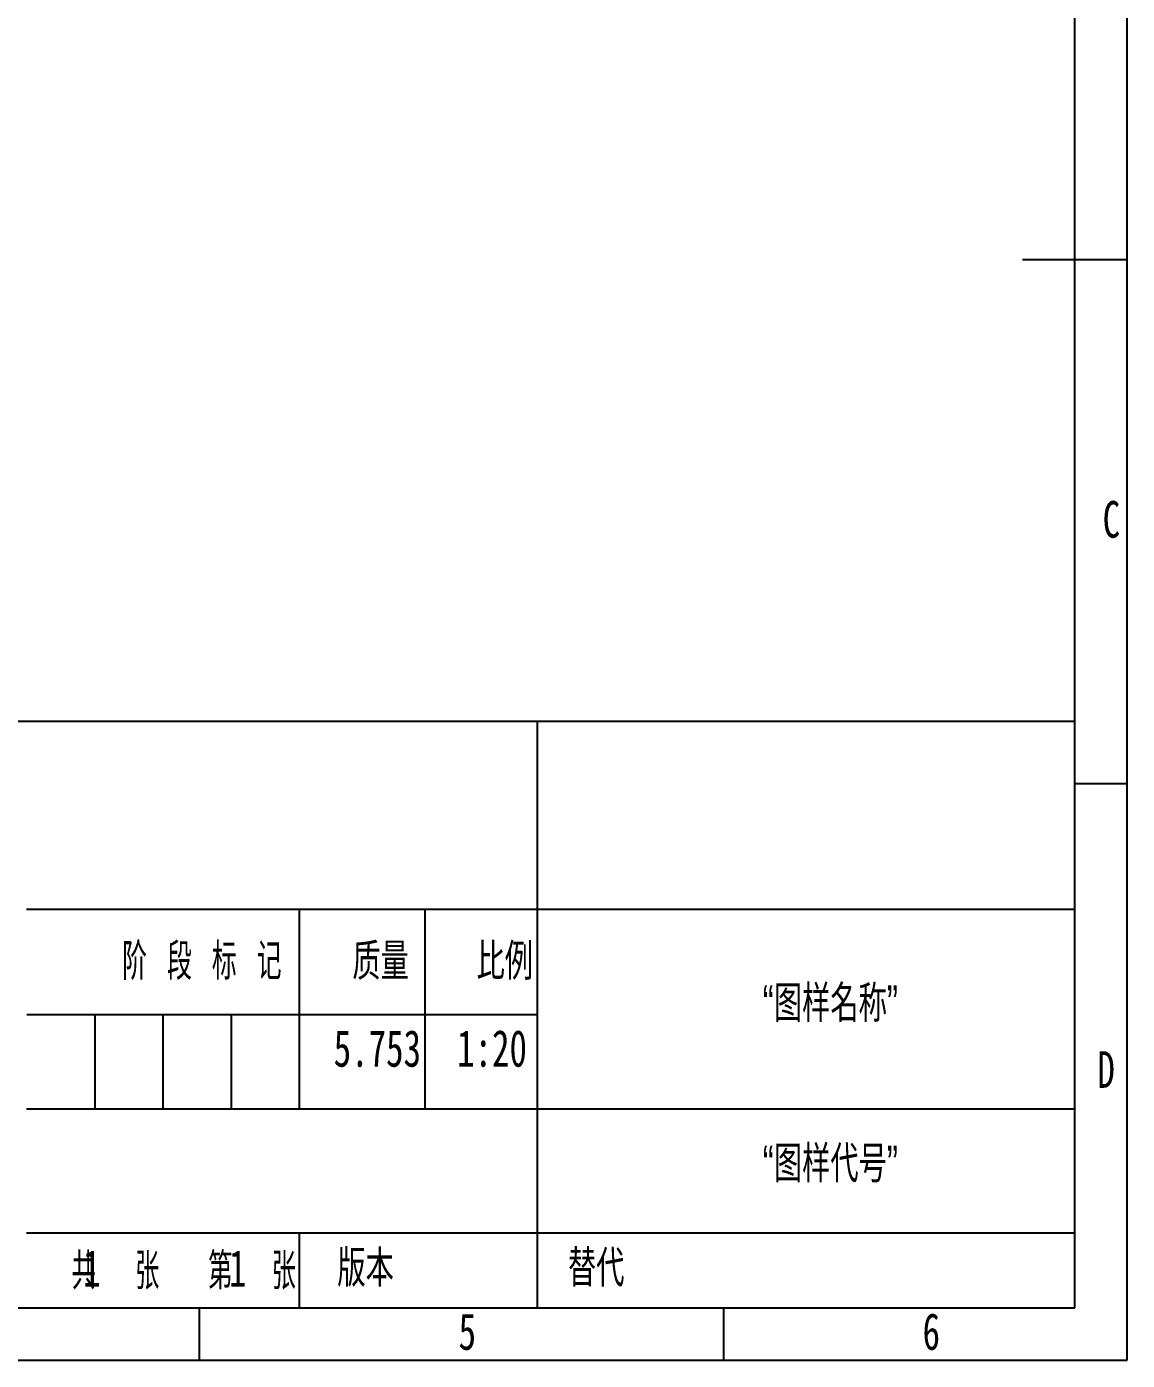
# Model space of a CAD drawing. Header units: millimetres. Extents: x 0 to 297, y 0 to 210.
# Drawn here: x 192 to 297, y 0 to 127.3 of the extents above; entities that cross this region are included whole.
import ezdxf

# ---------------------------------------------------------------- set-up
doc = ezdxf.new("R2010")
doc.units = ezdxf.units.MM
doc.layers.add('图框', color=7, linetype='Continuous')
doc.styles.add('SLDTEXTSTYLE0', font='TXT', dxfattribs={"width": 0.7, "bigfont": 'bigfont'})
doc.styles.add('SLDTEXTSTYLE1', font='TXT', dxfattribs={"width": 0.6, "bigfont": 'bigfont'})
doc.styles.add('SLDTEXTSTYLE2', font='TXT', dxfattribs={"width": 0.614286, "bigfont": 'bigfont'})
doc.styles.add('SLDTEXTSTYLE5', font='TXT', dxfattribs={"width": 0.7})

msp = doc.modelspace()

# ---------------------------------------------------------------- linework, layer by layer
at = {"layer": '图框'}
for p, q in [((297, 0), (297, 210)), ((297, 55), (292, 55)), ((198.5, 33), (198.5, 24)), ((205, 33), (205, 24)), ((211.5, 33), (211.5, 24)), ((208.5, 0), (208.5, 5)), ((258.5, 0), (258.5, 5)), ((0, 0), (297, 0))]:
    msp.add_line(p, q, dxfattribs=at)
at = {"layer": '图框', "linetype": 'Continuous', "lineweight": 25}
msp.add_line((292, 5), (292, 205), dxfattribs=at)
at = {"layer": '图框', "lineweight": 25}
for p, q in [((297, 105), (287, 105)), ((112, 61), (292, 61)), ((240.69, 61), (240.69, 5)), ((191.98, 43.05), (291.98, 43.05)), ((218, 43.07), (218, 24.07)), ((230, 43), (230, 24)), ((192.02, 33), (240.69, 33)), ((192, 24), (292, 24)), ((192, 12.17), (292, 12.17)), ((218, 12.17), (218, 5)), ((25, 5), (292, 5))]:
    msp.add_line(p, q, dxfattribs=at)

# ---------------------------------------------------------------- texts
at = {"layer": '图框', "char_height": 3.5}
for s, insert, attachment_point, style in [('C', (295.48, 82), 2, 'SLDTEXTSTYLE5'), ('阶 段 标 记', (208.72, 39.81), 2, 'SLDTEXTSTYLE2'), ('质量', (225.77, 39.81), 2, 'SLDTEXTSTYLE0'), ('比例', (237.62, 39.81), 2, 'SLDTEXTSTYLE0'), ('“图样名称”', (268.67, 35.79), 2, 'SLDTEXTSTYLE0'), ('5.753', (225.46, 31.52), 2, 'SLDTEXTSTYLE5'), ('1:20', (236.4, 31.52), 2, 'SLDTEXTSTYLE5'), ('D', (294.98, 29.5), 2, 'SLDTEXTSTYLE5'), ('“图样代号”', (268.67, 20.49), 2, 'SLDTEXTSTYLE0'), ('共  张', (200.48, 10.26), 2, 'SLDTEXTSTYLE1'), ('1', (197.39, 10.53), 1, 'SLDTEXTSTYLE5'), ('第  张', (213.51, 10.26), 2, 'SLDTEXTSTYLE1'), ('1', (211.3, 10.53), 1, 'SLDTEXTSTYLE5'), ('版本', (224.34, 10.53), 2, 'SLDTEXTSTYLE0'), ('替代', (243.64, 10.53), 1, 'SLDTEXTSTYLE0'), ('5', (234.04, 4.5), 2, 'SLDTEXTSTYLE5'), ('6', (278.3, 4.5), 2, 'SLDTEXTSTYLE5')]:
    msp.add_mtext(s, dxfattribs=dict(at, insert=insert, attachment_point=attachment_point, style=style))

doc.saveas('drawing.dxf')
